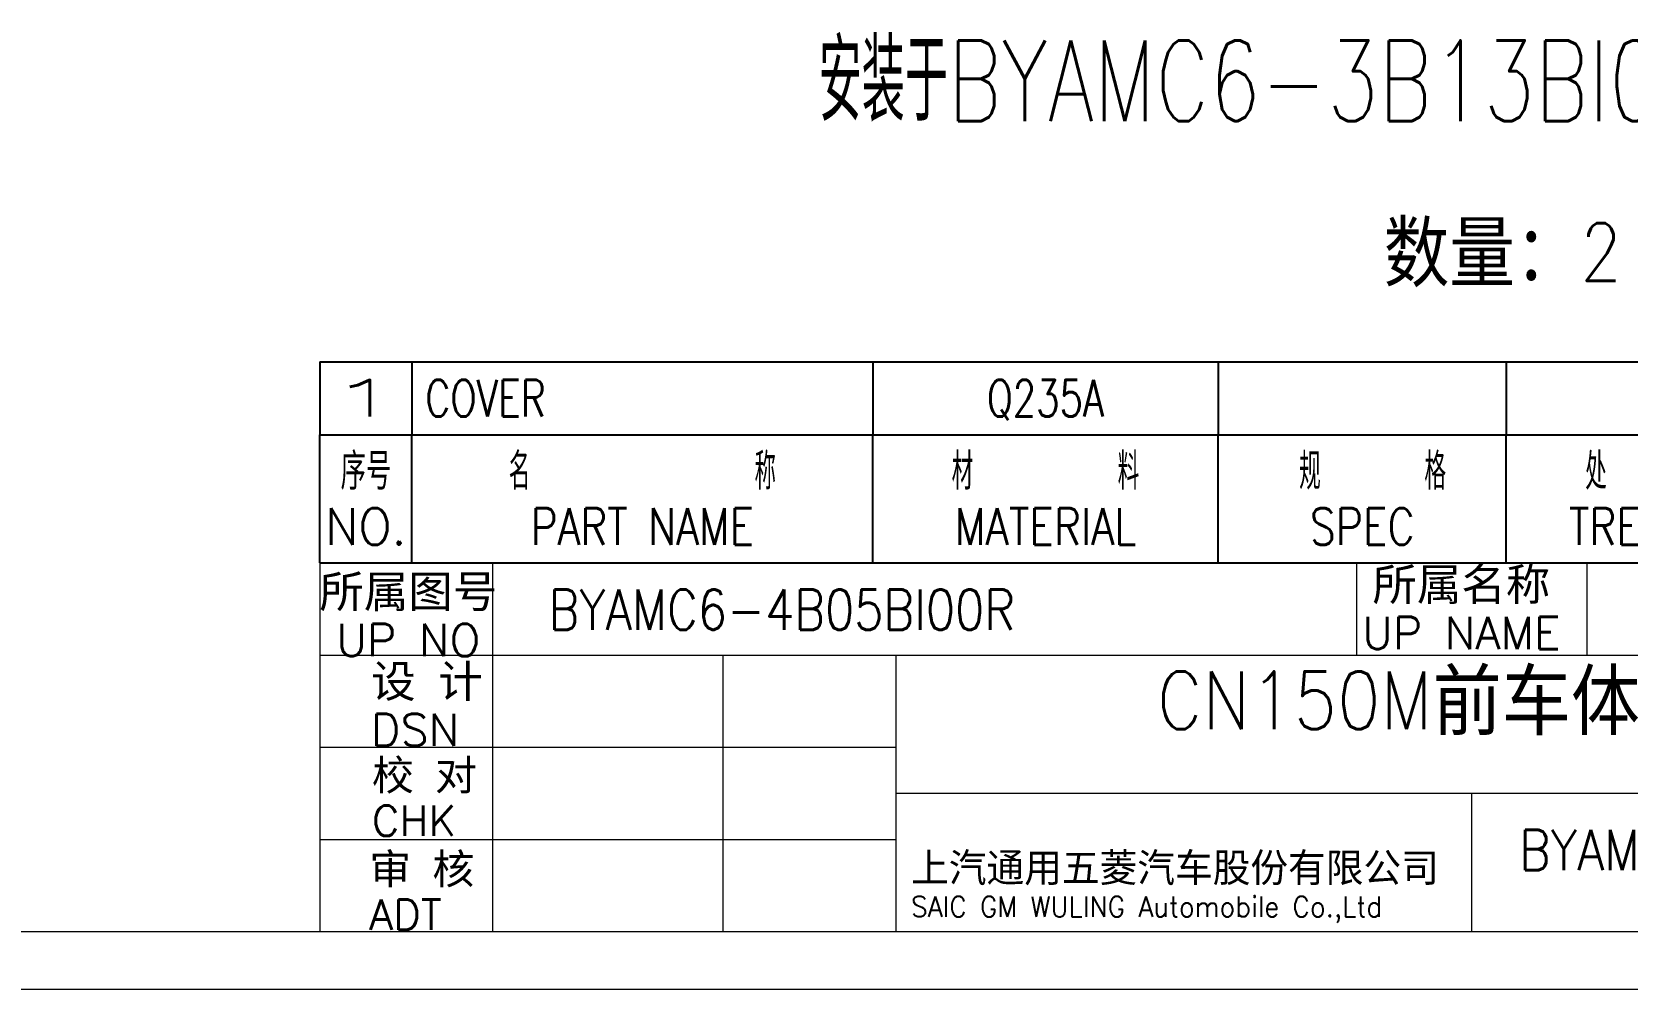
# Model space of a CAD drawing. Header units: millimetres. Extents: x 0 to 420, y 0 to 297.
# Drawn here: x 210 to 348.5, y 0 to 83.1 of the extents above; entities that cross this region are included whole.
import ezdxf

# ---------------------------------------------------------------- set-up
doc = ezdxf.new("R2010")
doc.units = ezdxf.units.MM
doc.layers.add('101', color=7, linetype='Continuous', true_color=0xffffff)
doc.styles.add('chinesefs', font='simplex.shx', dxfattribs={"bigfont": 'gbcbig.shx'})
doc.styles.add('hzdkt', font='simplex.shx')

# ---------------------------------------------------------------- blocks, each defined once
blk = doc.blocks.new('TabularNote1')
at = {"layer": '101', "color": 72, "linetype": 'Continuous', "lineweight": 25}
for p, q in [((235, 54.46), (243, 54.46)), ((235, 54.46), (235, 48.11)), ((243, 54.46), (243, 48.11)), ((243, 54.46), (283, 54.46)), ((283, 54.46), (283, 48.11)), ((283, 54.46), (313, 54.46)), ((313, 54.46), (313, 48.11)), ((313, 54.46), (338, 54.46)), ((338, 54.46), (338, 48.11)), ((338, 54.46), (368, 54.46)), ((235, 37), (235, 48.11)), ((235, 48.11), (243, 48.11)), ((235, 48.11), (243, 48.11)), ((243, 37), (243, 48.11)), ((243, 48.11), (283, 48.11)), ((243, 48.11), (283, 48.11)), ((283, 37), (283, 48.11)), ((283, 48.11), (313, 48.11)), ((283, 48.11), (313, 48.11)), ((313, 37), (313, 48.11)), ((313, 48.11), (338, 48.11)), ((313, 48.11), (338, 48.11)), ((338, 37), (338, 48.11)), ((338, 48.11), (368, 48.11)), ((338, 48.11), (368, 48.11)), ((235, 37), (243, 37)), ((243, 37), (283, 37)), ((283, 37), (313, 37)), ((313, 37), (338, 37)), ((338, 37), (368, 37))]:
    blk.add_line(p, q, dxfattribs=at)
at = {"layer": '101', "color": 72, "linetype": 'Continuous', "lineweight": 18, "char_height": 3.175, "style": 'chinesefs'}
for s, insert, attachment_point in [('\\W2.5594;1', (239, 52.88), 2), ('\\W0.7622;COVER', (244.15, 52.88), 1), ('\\W0.7467;Q235A', (298, 52.88), 2)]:
    blk.add_mtext(s, dxfattribs=dict(at, insert=insert, attachment_point=attachment_point))
at = {"layer": '101', "color": 72, "linetype": 'Continuous', "lineweight": 18, "char_height": 3.175, "attachment_point": 2, "line_spacing_factor": 0.903614, "style": 'chinesefs'}
for s, insert in [('\\W0.9617;序号\\PNO.', (239, 46.53)), ('\\W0.8134;名           称\\PPART NAME', (263, 46.53)), ('\\W0.8223;材       料\\PMATERIAL', (298, 46.53)), ('\\W0.8260; 规     格\\PSPEC', (325.5, 46.53)), ('\\W0.8223;处       理\\PTREATMENT', (353, 46.53))]:
    blk.add_mtext(s, dxfattribs=dict(at, insert=insert))

msp = doc.modelspace()

# ---------------------------------------------------------------- linework, layer by layer
at = {"layer": '101', "color": 133, "linetype": 'Continuous', "lineweight": 18}
for p, q in [((235, 37), (415, 37)), ((235, 37), (235, 5)), ((250, 37), (250, 5)), ((325, 37), (325, 29)), ((345, 37), (345, 29)), ((235, 29), (415, 29)), ((270, 29), (270, 5)), ((285, 29), (285, 5)), ((235, 21), (285, 21)), ((285, 17), (394, 17)), ((335, 17), (335, 5)), ((235, 13), (285, 13)), ((25, 5), (415, 5)), ((235, 5), (415, 5)), ((0, 0), (420, 0))]:
    msp.add_line(p, q, dxfattribs=at)

# ---------------------------------------------------------------- block references
at = {"layer": '101', "color": 72, "linetype": 'Continuous', "lineweight": 18}
msp.add_blockref('TabularNote1', (0, 0), dxfattribs=at)

# ---------------------------------------------------------------- texts
at = {"layer": '101', "color": 72, "linetype": 'Continuous', "lineweight": 18, "attachment_point": 7}
for s, insert, char_height, style in [('{\\W0.7417;安装于BYAMC6-3B13BI00S单元}', (278.313, 75.308), 7, 'chinesefs'), ('\\W0.8344;数量：2   20SGMW005-DM', (327.371, 60.929), 5, 'hzdkt'), ('\\W0.8451;BYAMC6-4B05BI00R', (254.861, 31.184), 3.5052, 'hzdkt'), ('\\W0.8799;CN150M前车体夹具4#', (307.669, 20.91), 5, 'hzdkt'), ('\\W0.8610;BYAMC6-4B07BI05S/001', (339.133, 9.15), 3.5052, 'hzdkt')]:
    msp.add_mtext(s, dxfattribs=dict(at, insert=insert, char_height=char_height, style=style))
at = {"layer": '101', "color": 72, "linetype": 'Continuous', "lineweight": 18, "char_height": 3.5052, "line_spacing_factor": 0.903614, "style": 'hzdkt'}
for s, insert, attachment_point in [('\\W1.0106;\\H2.80;所属图号\\PUP NO\\H3.51;', (242.677, 28.898), 8), ('\\W1.0106;\\H2.80;所属名称\\PUP NAME\\H3.51;', (334.105, 29.517), 8), ('\\W1.0154;\\H2.80;设 计\\Fsimplex.shx;\\PDSN\\H3.51;', (239.444, 21.106), 7), ('\\W1.0154;\\H2.63;校 对\\PCHK\\H3.51;', (239.519, 13.302), 7), ('\\W1.0154;\\H2.63;审 核\\PADT\\H3.51;', (239.296, 5.158), 7), ('{\\fSimSun|b0|i0|c134|p2;\\H0.71323x;\\W0.9598;上汽通用五菱汽车股份有限公司\\Fsimplex|c134;\\P\\H0.7x;SAIC GM WULING Automobile Co.,Ltd}', (286.333, 5.746), 7)]:
    msp.add_mtext(s, dxfattribs=dict(at, insert=insert, attachment_point=attachment_point))

doc.saveas('drawing.dxf')
